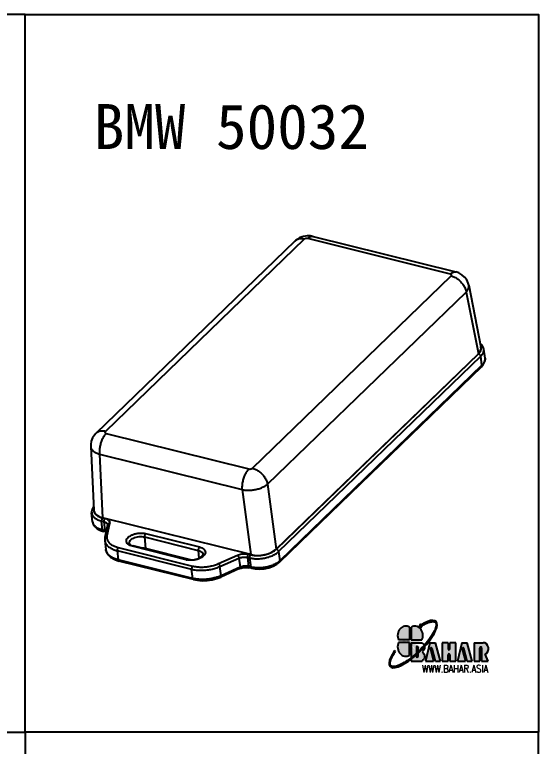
# Model space of a CAD drawing. Header units: millimetres. Extents: x 1786 to 6157, y -3574 to -1928.
# Drawn here: x 5559.5 to 5658.3, y -3419.8 to -3281.7 of the extents above; entities that cross this region are included whole.
import ezdxf
from ezdxf.enums import TextEntityAlignment as Align

# ---------------------------------------------------------------- set-up
doc = ezdxf.new("R2010")
doc.units = ezdxf.units.MM
doc.layers.add('from', color=7, linetype='Continuous')
doc.layers.add('text', color=212, linetype='Continuous', lineweight=20)
doc.styles.add('BAHAR', font='romand.shx', dxfattribs={"width": 1.2, "bigfont": 'whgdtxt.shx'})
doc.styles.add('样式 1', font='SimSun.ttf')

# ---------------------------------------------------------------- blocks, each defined once
blk = doc.blocks.new('*u1')
at = {"layer": 'from'}
h = blk.add_hatch(color=5, dxfattribs=at)
h.set_gradient(color1=(0, 0, 255), color2=(204, 204, 255), rotation=270, one_color=1, tint=0.8999999761581421, name='HEMISPHERICAL')
edge = h.paths.add_edge_path()
edge.add_arc((-3.947377463363409, 3.919836792902174), 0.2482878260857693, 53.71062034262376, 361.7776361213936)
edge.add_spline(control_points=[(-3.699209127140875, 3.927538836690587), (-3.568289864129383, 3.994982943512014), (-3.43942523693886, 4.058497598893837), (-2.808770249534973, 4.354591800153344), (-2.344710017619036, 4.524517639924284), (-1.665778817703995, 4.688172893845945), (-1.417475863663185, 4.717318612318536), (-1.06966832164062, 4.705341418591956), (-0.949120531106928, 4.680192812679252), (-0.7722546187064836, 4.606662436678675), (-0.7126525392845906, 4.561426736469571), (-0.6682407273738136, 4.505950230183203), (-0.6259252720474251, 4.453092363716564), (-0.5958130355629692, 4.388905594813536), (-0.5623097020320529, 4.218233218836303), (-0.5603672138786351, 4.111896891535253), (-0.5971270341456147, 3.860279329118271), (-0.6357234501315361, 3.715497047366625), (-0.8191903445904245, 3.227605217468295), (-1.033699599599458, 2.837087326072265), (-1.623459498900047, 1.990190723574528), (-1.998247951636586, 1.533422662574026), (-2.647985288181644, 0.8396193823750764), (-2.878301746048237, 0.6076265347516028), (-3.119917618223553, 0.3771721482428347)], knot_values=[5.294493147088495, 5.294493147088495, 5.294493147088495, 5.294493147088495, 5.376276978369132, 5.376276978369132, 5.702774586175809, 5.702774586175809, 5.939247505255878, 5.939247505255878, 6.116057705521639, 6.116057705521639, 6.283185307179586, 6.283185307179586, 6.283185307179586, 6.442424037998572, 6.442424037998572, 6.601662768817559, 6.601662768817559, 6.760901499636545, 6.760901499636545, 7.088368134454446, 7.088368134454446, 7.415834769272347, 7.415834769272347, 7.578603123831743, 7.578603123831743, 7.578603123831743, 7.578603123831743], degree=3, periodic=0)
edge.add_ellipse((-4.752229623251424, 0.01636535286183971), major_axis=(1.70059004294863, 0.07285025234541118), ratio=0.6717796848064918, start_angle=362.4924436250314, end_angle=374.723334373193, ccw=False)
edge.add_ellipse((-5.530106176819572, 0.6137755362278767), major_axis=(5.031514206618635, 4.027987296422438), ratio=0.3075491857781891, start_angle=-75.30393352368723, end_angle=56.66872087446004)
edge = h.paths.add_edge_path()
edge.add_ellipse((-5.530106176819572, 0.6137755362278767), major_axis=(5.031514206618635, 4.027987296422438), ratio=0.3075491857781891, start_angle=-233.4454895264174, end_angle=-108.8635032353124)
edge.add_line((-5.984598821918553, -2.152859511904467), (-5.984598821918553, -1.893939178722462))
edge.add_spline(control_points=[(-5.984598821919008, -1.893939178722576), (-6.497197189613871, -2.228276400391564), (-7.003997826834166, -2.522002745730219), (-8.099632014930648, -3.071084875271936), (-8.668203865680425, -3.288495386955105), (-9.40279789440774, -3.460828301431661), (-9.63700629161076, -3.488239680843662), (-9.980745376274626, -3.479403658211709), (-10.10495340411717, -3.454517101912074), (-10.27587780758176, -3.384671290129404), (-10.33229411662023, -3.344987353841361), (-10.41846125188431, -3.250612899562157), (-10.44969983205874, -3.194868179103196), (-10.49090458382079, -3.048516250226385), (-10.4996946020683, -2.957540124223328), (-10.48331417734471, -2.73936385875902), (-10.45808276834532, -2.612682734365308), (-10.32357575650076, -2.182794994038545), (-10.1533746691548, -1.83470210924213), (-9.752606791192193, -1.206561469423605), (-9.565264984808891, -0.9461818942992295), (-9.351747164248536, -0.677452519646863)], knot_values=[8.160227934090228, 8.160227934090228, 8.160227934090228, 8.160227934090228, 8.461180005563751, 8.461180005563751, 8.851591972219353, 8.851591972219353, 9.075191577310088, 9.075191577310088, 9.255280789852645, 9.255280789852645, 9.404794849155891, 9.404794849155891, 9.554308908459138, 9.554308908459138, 9.703822967762385, 9.703822967762385, 9.853337027065631, 9.853337027065631, 10.15998804390186, 10.15998804390186, 10.3575694640341, 10.3575694640341, 10.3575694640341, 10.3575694640341], degree=3, periodic=0)
edge.add_line((-9.351747164248536, -0.6774525196466357), (-9.521931888479685, -0.5422000659290234))
edge = h.paths.add_edge_path()
edge.add_spline(control_points=[(-4.722465923181062, -0.9960164663203841), (-4.987822901226082, -1.200666331124353), (-5.256990089561441, -1.397998739124205), (-5.679340352418876, -1.691583066994212), (-5.832225734669009, -1.794555337768998), (-5.984598821918553, -1.893939178722576)], knot_values=[7.9128983376437, 7.9128983376437, 7.9128983376437, 7.9128983376437, 8.070768038908149, 8.070768038908149, 8.160227934090228, 8.160227934090228, 8.160227934090228, 8.160227934090228], degree=3, periodic=0)
edge.add_line((-5.984598821918553, -1.89393917872269), (-5.984598821918553, -2.152859511904467))
edge.add_ellipse((-5.530106176819572, 0.6137755362278767), major_axis=(5.031514206618635, 4.027987296422438), ratio=0.3075491857781891, start_angle=-108.8635032353124, end_angle=-94.86485299394309)
edge.add_line((-4.722465923181062, -1.269684279870944), (-4.722465923181062, -0.9960164663202704))
edge = h.paths.add_edge_path()
edge.add_spline(control_points=[(-3.119917618223553, 0.3771721482428347), (-3.364398302064728, 0.143985290522437), (-3.620447940467329, -0.087626407083917), (-4.102600010766309, -0.501415918986936), (-4.326063274300395, -0.6851232535867666), (-4.55288522725823, -0.8638263253650393)], knot_values=[7.578603123831743, 7.578603123831743, 7.578603123831743, 7.578603123831743, 7.743301404090247, 7.743301404090247, 7.87915849656519, 7.87915849656519, 7.87915849656519, 7.87915849656519], degree=3, periodic=0)
edge.add_line((-4.55288522725823, -0.8638263253650393), (-4.55288522725823, -1.139682992755922))
edge.add_ellipse((-5.530106176819572, 0.6137755362278767), major_axis=(5.031514206618635, 4.027987296422438), ratio=0.3075491857781891, start_angle=-92.96123050999155, end_angle=-75.30393352368723)
edge.add_ellipse((-4.752229623251424, 0.01636535286183971), major_axis=(1.70059004294863, 0.07285025234541118), ratio=0.6717796848064918, start_angle=362.4924436250314, end_angle=374.723334373193)
edge = h.paths.add_edge_path()
edge.add_ellipse((-5.530106176819572, 0.6137755362278767), major_axis=(5.031514206618635, 4.027987296422438), ratio=0.3075491857781891, start_angle=-94.86485299394309, end_angle=-92.96123050999155)
edge.add_line((-4.55288522725823, -1.139682992755979), (-4.55288522725823, -0.8638263253650393))
edge.add_spline(control_points=[(-4.55288522725823, -0.8638263253650393), (-4.609216012103388, -0.9082068809342445), (-4.66575394997426, -0.9522787898699789), (-4.722465923181062, -0.9960164663203841)], knot_values=[7.87915849656519, 7.87915849656519, 7.87915849656519, 7.87915849656519, 7.9128983376437, 7.9128983376437, 7.9128983376437, 7.9128983376437], degree=3, periodic=0)
edge.add_line((-4.722465923181062, -0.9960164663203841), (-4.722465923181062, -1.269684279870944))
h = blk.add_hatch(color=22, dxfattribs=at)
h.set_gradient(color1=(204, 51, 0), color2=(255, 140, 102), one_color=1, tint=0.699999988079071, name='HEMISPHERICAL')
h.paths.add_polyline_path([(-8.669529483928727, 1.366095169759319), (-6.321065925836592, 1.366095169759774), (-6.321065925836592, 3.690659543198308, 0.742450914739381)])
h = blk.add_hatch(color=164, dxfattribs=at)
h.set_gradient(color1=(35, 39, 169), color2=(98, 103, 223), one_color=1, tint=0.6299999952316284, name='HEMISPHERICAL')
h.paths.add_polyline_path([(-5.984598821918667, 1.366095169758864), (-3.636135263825508, 1.366095169759319, 0.7424509147406284), (-5.984598821918553, 3.690659543199672)])
h = blk.add_hatch(color=116, dxfattribs=at)
h.set_gradient(color1=(0, 127, 63), color2=(15, 255, 135), one_color=1, tint=0.5299999713897705, name='INVCURVED')
h.paths.add_polyline_path([(-8.669529483928727, 0.9166655680805889, 0.7424509147399406), (-6.321065925836592, -1.407898805359764), (-6.321065925836592, 0.9166655680805889)])
h = blk.add_hatch(color=7, dxfattribs=at)
h.paths.add_polyline_path([(9.53479791241216, 0.8623310432418521), (7.59820917028037, 0.8623310432418521), (7.598209170279461, -2.467427300961731), (8.858739498224168, -2.467427300961731), (8.858739498224168, -0.1022484211075607, -1), (9.228320194146363, -0.1022484211075607), (9.228320194146818, -2.467427300961731), (10.62521689753112, -2.467427300961731), (9.980830900376077, -1.231682273085767, 0.888640598324019)])
h.paths.add_polyline_path([(6.153280571002597, -2.467427300961731), (7.208578673647025, -2.467427300961731), (6.142040893148533, 0.8631157036987815), (4.970790644065801, 0.8631157036987815), (4.036451433036746, -2.467427300961731), (5.73525256792891, -2.467427300961731), (5.049328323167629, -0.3346695186523903, -1), (5.42817061841879, -0.2128286244793571)])
h.paths.add_polyline_path([(3.655949941864947, 0.8631157036988952), (2.390724636068171, 0.8631157036988952), (2.390724636068171, -0.2366629261324533, -1), (2.021143940145066, -0.2366629261324533), (2.021143940145066, 0.8631157036988952), (0.7096679980072622, 0.8631157036988952), (0.7096679980072622, -2.467427300961731), (2.021143940145521, -2.467427300961731), (2.021143940145066, -1.358272510911888, -1), (2.390724636068171, -1.358272510911888), (2.390724636068171, -2.467427300961731), (3.655949941864947, -2.467427300961731)])
h.paths.add_polyline_path([(-0.7274443959345263, 0.8631157036988952), (-1.898694645019077, 0.8631157036987815), (-2.833033856045859, -2.467427300961731), (-1.134232721154603, -2.467427300961731), (-1.820156965915885, -0.3346695186523903, -1), (-1.441314670664724, -0.2128286244793571), (-0.7162047180818263, -2.467427300961731), (0.3390933845635118, -2.467427300961731)])
edge = h.paths.add_edge_path()
edge.add_ellipse((-4.752229623251424, 0.01636535286172602), major_axis=(1.700590042948574, 0.0728502523454092), ratio=0.6717796848064925, start_angle=310.6875853493812, end_angle=362.4924436249987)
edge.add_ellipse((-5.530106176819572, 0.613775536227763), major_axis=(5.031514206618616, 4.027987296422435), ratio=0.3075491857781892, start_angle=-91.83310403629338, end_angle=-75.30393352367503, ccw=False)
edge.add_line((-4.452885227257866, -1.061718889365579), (-4.452885227257866, -1.560745719257056))
edge.add_arc((-4.637675575219419, -1.560745719257056), 0.1847903479615525, -180, 0, ccw=False)
edge.add_line((-4.822465923180971, -1.560745719257056), (-4.822465923180971, -1.345057445187592))
edge.add_ellipse((-5.530106176819572, 0.613775536227763), major_axis=(5.031514206618616, 4.027987296422435), ratio=0.3075491857781892, start_angle=-108.86350323530002, end_angle=-95.98260157359857, ccw=False)
edge.add_line((-5.984598821919008, -2.152859511905604), (-5.984598821919008, -2.467427300961731))
edge.add_line((-5.984598821919008, -2.467427300961731), (-3.56628995074243, -2.467427300961731))
edge.add_ellipse((-4.752229623251424, -1.675009354556664), major_axis=(1.700590042948574, 0.0728502523454092), ratio=0.6717796848064918, start_angle=312.5448796111903, end_angle=406.0156262250296)
edge = h.paths.add_edge_path()
edge.add_arc((-4.637675575219419, -0.03080073831768004), 0.1847903479615525, 0, 180, ccw=False)
edge.add_line((-4.452885227257866, -0.03080073831768004), (-4.452885227258321, -0.7845426944084011))
edge.add_spline(control_points=[(-4.452885227258321, -0.7845426944089695), (-4.260355442647324, -0.6309345915075255), (-4.070499366304375, -0.4738667061516253), (-3.620447940467329, -0.087626407083917), (-3.364398302064274, 0.143985290522437), (-3.119917618223099, 0.3771721482429484)], knot_values=[7.578603123831685, 7.578603123831685, 7.578603123831685, 7.578603123831685, 7.694449888122688, 7.694449888122688, 7.859148168381251, 7.859148168381251, 7.859148168381251, 7.859148168381251], degree=3, periodic=0)
edge.add_ellipse((-4.752229623251424, 0.01636535286172602), major_axis=(1.700590042948574, 0.0728502523454092), ratio=0.6717796848064925, start_angle=374.7233343731916, end_angle=404.0560022707543)
edge.add_line((-3.564113265864307, 0.8631157036988952), (-5.984598821918553, 0.8631157036988952))
edge.add_line((-5.984598821918553, 0.8631157036988952), (-5.984598821918098, -1.893939178722462))
edge.add_spline(control_points=[(-5.984598821914915, -1.893939178720188), (-5.832225734666736, -1.794555337767406), (-5.679340352417967, -1.691583066993417), (-5.290795909184453, -1.421497857521786), (-5.055336361263926, -1.250000841543397), (-4.822465923182335, -1.072655103086845)], knot_values=[7.932695128270234, 7.932695128270234, 7.932695128270234, 7.932695128270234, 8.022155023451557, 8.022155023451557, 8.160227934089471, 8.160227934089471, 8.160227934089471, 8.160227934089471], degree=3, periodic=0)
edge.add_line((-4.822465923180971, -1.072655103085935), (-4.822465923180971, -0.03080073831779373))
for p, q in [((-6.321065925836592, 3.690659543198194), (-6.321065925836592, 1.366095169759433)), ((-5.984598821918553, 3.690659543198194), (-5.984598821918553, 1.366095169759433)), ((-6.321065925836592, 1.366095169759433), (-8.669529483928727, 1.366095169759433)), ((-5.984598821918553, 1.366095169759433), (-3.636135263825508, 1.366095169759433)), ((-6.321065925836592, 0.9166655680805889), (-8.669529483928727, 0.9166655680805889)), ((-6.321065925836592, -1.407898805358172), (-6.321065925836592, 0.9166655680805889)), ((-5.984598821918553, 0.8631157036988952), (-3.564113265866581, 0.8631157036988952)), ((-5.984598821918553, 0.8631157036988952), (-5.984598821918553, -2.467427300961731)), ((-1.898694645018622, 0.8631157036988952), (-2.833033856045859, -2.467427300961731)), ((-1.898694645018622, 0.8631157036988952), (-0.727444395934981, 0.8631157036988952)), ((0.3390933845635118, -2.467427300961731), (-0.727444395934981, 0.8631157036988952)), ((2.021143940145066, 0.8631157036988952), (0.7096679980072622, 0.8631157036988952)), ((0.7096679980072622, 0.8631157036988952), (0.7096679980072622, -2.467427300961731)), ((3.655949941864947, 0.8631157036988952), (2.390724636068171, 0.8631157036988952)), ((3.655949941864947, -2.467427300961731), (3.655949941864947, 0.8631157036988952)), ((4.970790644064891, 0.8631157036988952), (4.0364514330372, -2.467427300961731)), ((4.970790644064891, 0.8631157036988952), (6.142040893148987, 0.8631157036988952)), ((7.208578673647025, -2.467427300961731), (6.142040893148987, 0.8631157036988952)), ((7.598209170279915, 0.8623310432418521), (9.53479791241216, 0.8623310432418521)), ((7.598209170279915, 0.8623310432418521), (7.598209170279915, -2.467427300961731)), ((-9.351747164248081, -0.677452519646863), (-9.52193188847923, -0.5422000659290234)), ((10.62521689753112, -2.467427300961731), (9.980830900376077, -1.231682273085767)), ((-5.984598821918553, -2.467427300961731), (-3.566289950745613, -2.467427300961731)), ((-2.833033856045859, -2.467427300961731), (-1.134232721154603, -2.467427300961731)), ((-0.7162047180818263, -2.467427300961731), (0.3390933845635118, -2.467427300961731)), ((0.7096679980072622, -2.467427300961731), (2.021143940145066, -2.467427300961731)), ((2.390724636068171, -2.467427300961731), (3.655949941864947, -2.467427300961731)), ((4.0364514330372, -2.467427300961731), (5.73525256792891, -2.467427300961731)), ((6.153280571002142, -2.467427300961731), (7.208578673647025, -2.467427300961731)), ((7.598209170279915, -2.467427300961731), (8.858739498224168, -2.467427300961731)), ((9.228320194146818, -2.467427300961731), (10.62521689753112, -2.467427300961731))]:
    blk.add_line(p, q, dxfattribs=at)
blk.add_lwpolyline([(-4.452885227257866, -0.03080073831768004, 1), (-4.822465923180971, -0.03080073831768004), (-4.822465923180971, -1.560745719257056, 1), (-4.452885227257866, -1.560745719257056)], format="xyb", close=True, dxfattribs=at)
for points in [[(2.021143940145066, 0.8631157036988952), (2.021143940145066, -0.2366629261324533, 1), (2.390724636068171, -0.2366629261324533), (2.390724636068171, 0.8631157036988952)], [(8.858739498224168, -2.467427300961731), (8.858739498224168, -0.1022484211075607, -1), (9.228320194146363, -0.1022484211075607), (9.228320194146818, -2.467427300961731)], [(-0.7162047180813715, -2.467427300961731), (-1.441314670664724, -0.2128286244793571, 1), (-1.820156965915885, -0.3346695186523903), (-1.134232721154603, -2.467427300961731)], [(2.021143940145066, -2.467427300961731), (2.021143940145066, -1.358272510911888, -1), (2.390724636068171, -1.358272510911888), (2.390724636068171, -2.467427300961731)], [(6.153280571002142, -2.467427300961731), (5.42817061841879, -0.2128286244793571, 1), (5.049328323167629, -0.3346695186523903), (5.73525256792891, -2.467427300961731)]]:
    blk.add_lwpolyline(points, format="xyb", dxfattribs=at)
for centre, radius, start, end in [((-3.947377463363409, 3.919836792902061), 0.2482878260857812, 53.71062034257498, 1.777636121333872), ((-7.144033089012737, 2.173501337968787), 1.725990721691803, 61.52282887867653, 207.8911226336378), ((-5.161631658741044, 2.173501337968787), 1.725990721691803, 332.1088773663622, 118.4771711213235), ((-7.144033089012737, 0.1092593998712346), 1.725990721691803, 152.1088773663623, 298.4771711213235), ((9.633914919678318, -0.2110666879088967), 1.077964224996146, 288.773337194419, 95.27570286738245)]:
    blk.add_arc(centre, radius, start, end, dxfattribs=at)
at = {"layer": 'from', "extrusion": (0, 0, -0.9999999999999998)}
blk.add_ellipse((-5.530106176819572, 0.613775536227763), major_axis=(5.031514206618612, 4.027987296422431), ratio=0.3075491857781892, start_param=5.294129545026618, end_param=10.35757772334551, dxfattribs=at)
at = {"layer": 'from'}
for centre, ratio, start_param, end_param in [((-4.752229623251424, 0.01636535286172602), 0.6717796848064927, 5.422521309417598, 7.052107602070348), ((-4.752229623251424, -1.675009354556664), 0.671779684806492, 5.454937209464564, 7.086309492173401)]:
    blk.add_ellipse(centre, major_axis=(1.700590042948547, 0.07285025234540828), ratio=ratio, start_param=start_param, end_param=end_param, dxfattribs=at)
blk.add_open_spline([(-3.699209127140875, 3.927538836690474), (-3.568289864129383, 3.994982943512014), (-3.43942523693886, 4.058497598893723), (-2.808770249534973, 4.35459180015323), (-2.344710017619036, 4.524517639924284), (-1.665778817703995, 4.688172893845831), (-1.417475863663185, 4.717318612318309), (-1.06966832164062, 4.705341418591843), (-0.949120531106928, 4.680192812679138), (-0.7722546187064836, 4.606662436678562), (-0.7126525392845906, 4.561426736469343), (-0.6682407273738136, 4.505950230182975), (-0.6259252720474251, 4.453092363716451), (-0.5958130355629692, 4.388905594813536), (-0.5623097020320529, 4.21823321883619), (-0.5603672138786351, 4.111896891535139), (-0.5971270341456147, 3.860279329118157), (-0.6357234501315361, 3.715497047366512), (-0.8191903445904245, 3.227605217468181), (-1.033699599599458, 2.837087326072265), (-1.623459498900047, 1.990190723574528), (-1.998247951636586, 1.533422662574026), (-2.866269629909766, 0.6065307421055195), (-3.359334327970373, 0.1364648722494621), (-4.409980766230547, -0.765214294244629), (-4.967379341413107, -1.196684369710169), (-6.193258574583069, -2.048818160950191), (-6.862226901215308, -2.45095359210643), (-8.099632014930648, -3.071084875272049), (-8.668203865680425, -3.288495386955219), (-9.40279789440774, -3.460828301431661), (-9.63700629161076, -3.488239680843662), (-9.980745376274626, -3.479403658211709), (-10.10495340411717, -3.454517101912188), (-10.27587780758176, -3.384671290129518), (-10.33229411662023, -3.344987353841475), (-10.41846125188431, -3.25061289956227), (-10.44969983205874, -3.19486817910331), (-10.49090458382079, -3.048516250226498), (-10.4996946020683, -2.957540124223442), (-10.48331417734471, -2.73936385875902), (-10.45808276834532, -2.612682734365421), (-10.32357575650076, -2.182794994038659), (-10.1533746691548, -1.834702109242244), (-9.752606791192193, -1.206561469423718), (-9.565264984808891, -0.9461818942993432), (-9.351747164248536, -0.677452519646863)], degree=3, knots=[5.294493147088495, 5.294493147088495, 5.294493147088495, 5.294493147088495, 5.376276978369132, 5.376276978369132, 5.702774586175809, 5.702774586175809, 5.939247505255878, 5.939247505255878, 6.116057705521639, 6.116057705521639, 6.283185307179586, 6.283185307179586, 6.283185307179586, 6.442424037998572, 6.442424037998572, 6.601662768817559, 6.601662768817559, 6.760901499636545, 6.760901499636545, 7.088368134454446, 7.088368134454446, 7.415834769272347, 7.415834769272347, 7.743301404090247, 7.743301404090247, 8.070768038908149, 8.070768038908149, 8.461180005563751, 8.461180005563751, 8.851591972219353, 8.851591972219353, 9.075191577310088, 9.075191577310088, 9.255280789852645, 9.255280789852645, 9.404794849155891, 9.404794849155891, 9.554308908459138, 9.554308908459138, 9.703822967762385, 9.703822967762385, 9.853337027065631, 9.853337027065631, 10.15998804390186, 10.15998804390186, 10.3575694640341, 10.3575694640341, 10.3575694640341, 10.3575694640341], dxfattribs=at)
at = {"layer": 'from', "color": 7, "style": 'BAHAR'}
blk.add_text('WWW.BAHAR.ASIA', height=1.296677063600141, dxfattribs=at).set_placement((10.62521689753112, -4.928778017335389), align=Align.BOTTOM_RIGHT)
blk = doc.blocks.new('*u58')
at = {"color": 7, "linetype": 'Continuous'}
for p, q in [((3.066579850299604, 31.89373272339981, -3e-09), (-34.43435026530005, -4.382123108600354, -3e-09)), ((30.64621190189973, 25.33539746589986, -3e-09), (3.750428762799856, 32.0407848822997, -3e-09)), ((4.782486250599504, 32.44169539039967, -3e-09), (31.67940654879931, 25.73602348129998, -3e-09)), ((1.288123578399791, 31.54096789089999, -3e-09), (-36.21526520770021, -4.737267320800129, -3e-09)), ((-6.692867529900468, -11.29835188269999, -3e-09), (30.8080625857001, 24.97750394939976, -3e-09)), ((34.12950938159975, 23.22239018799974, -3e-09), (36.42554928790014, 11.53821620659983, -3e-09)), ((-3.862616490900109, -14.33121323600017, -3e-09), (33.63814038469991, 21.94447501529976, -3e-09)), ((33.63814038469991, 21.94447501529976, -3e-09), (35.92572394130002, 10.3033340234997, -3e-09)), ((36.95056370889961, 11.16437532009968, -3e-09), (36.95023682759984, 11.16674733969967, -3e-09)), ((37.18431906459955, 9.454990871299742, -3e-09), (36.95054439179967, 11.16451658049982, -3e-09)), ((-2.219930745000056, -26.59618462190019, -3e-09), (35.92572394130002, 10.3033340234997, -3e-09)), ((-2.181726207400061, -26.59231674790044, -3e-09), (35.94191272539956, 10.28590535099966, -3e-09)), ((-1.755028454800595, -27.06026796860033, -3e-09), (36.36814114489971, 9.817500129299788, -3e-09)), ((36.60191696499987, 8.107972164300008, -3e-09), (36.36814114489971, 9.817500129299788, -3e-09)), ((36.52699458400002, 7.850690309199763, -3e-09), (-1.615335349500128, -29.04561219590005, -3e-09)), ((36.60191696499987, 8.107972164300008, -3e-09), (-1.539945083600287, -28.78787774060038, -3e-09)), ((-34.2724995815006, -4.740016625200042, -3e-09), (-7.376716442400721, -11.44540404160034, -3e-09)), ((-37.19823885460028, -7.197109192500193, -3e-09), (-36.59784125399983, -19.24302327600026, -3e-09)), ((-35.54523458750009, -8.655428486300025, -3e-09), (-8.649732118100474, -15.36074592900013, -3e-09)), ((-35.54523458750009, -8.655428486300025, -3e-09), (-34.94718722790003, -20.65975031569997, -3e-09)), ((-3.862616490900109, -14.33121323600017, -3e-09), (-2.219930745000056, -26.59618462190019, -3e-09)), ((-8.649732118100474, -15.36074592900013, -3e-09), (-7.006873132099827, -27.62554973420038, -3e-09)), ((-36.83322827910069, -21.44825862320022, -3e-09), (-37.0182709835999, -19.72598221299995, -3e-09)), ((-7.006873132099827, -27.62554973420038, -3e-09), (-34.94718722790003, -20.65975031569997, -3e-09)), ((-34.94613997240049, -20.68043496250039, -3e-09), (-34.53913149209984, -20.7819062425001, -3e-09)), ((-35.13570378710028, -21.28108116110025, -3e-09), (-34.72882837070028, -21.38251926690009, -3e-09)), ((-34.95090134739985, -23.00114072490032, -3e-09), (-35.13570378710028, -21.28108116110025, -3e-09)), ((-34.72882837070028, -21.38251926690009, -3e-09), (-34.53853154290027, -23.10394863660031, -3e-09)), ((-34.0257137972003, -22.00724933580022, -3e-09), (-34.52372653860039, -24.3609622953004, -3e-09)), ((-33.63141189999988, -21.72390245180031, -3e-09), (-34.12932509849998, -24.0771431311, -3e-09)), ((-34.02297902040027, -21.9635268353004, -3e-09), (-34.02293619670036, -21.96391587390008, -3e-09)), ((-35.37072992990034, -23.05754174410004, -3e-09), (-34.80996672280071, -23.23726201919999, -3e-09)), ((-34.53853154290027, -23.10394863660031, -3e-09), (-34.95090134739985, -23.00114072490032, -3e-09)), ((-34.39746646280037, -23.3401285867003, -3e-09), (-34.81017070850066, -23.23723747990016, -3e-09)), ((-34.39747042179988, -23.34014432950016, -3e-09), (-34.31305011370023, -23.3652601511003, -3e-09)), ((-27.06186883379996, -24.29258800730031, -3e-09), (-16.90380545290009, -26.82509468380022, -3e-09)), ((-27.06186883379996, -24.29258800730031, -3e-09), (-26.87308582110018, -26.47305320110036, -3e-09)), ((-26.84936389450013, -23.64378324920017, -3e-09), (-16.69130051350021, -26.17628992580012, -3e-09)), ((-34.55341379709989, -24.93784549110023, -3e-09), (-34.36312525940048, -26.65919400229996, -3e-09)), ((-19.1801615885006, -28.58384529210025, -3e-09), (-29.33822496940047, -26.0513386155003, -3e-09)), ((-19.00815196240001, -28.51702688520027, -3e-09), (-29.16621534329988, -25.98452020870036, -3e-09)), ((-34.36312029930014, -26.65923887140025, -3e-09), (-34.36386906650023, -26.65231298620029, -3e-09)), ((-32.20058604509995, -26.87585290610014, -3e-09), (-32.01028925799983, -28.59728226560037, -3e-09)), ((-32.20058604509995, -26.87585290610014, -3e-09), (-18.16033827450065, -30.37622693270032, -3e-09)), ((-32.01131271700069, -26.27513428620023, -3e-09), (-17.97048384640038, -29.7756531869004, -3e-09)), ((-18.36949685830041, -28.59308287760041, -3e-09), (-26.87308582110018, -26.47305320110036, -3e-09)), ((-16.90380545290009, -26.82509468380022, -3e-09), (-16.77650760560027, -28.29539924800019, -3e-09)), ((-7.448502512300365, -27.53587067350009, -3e-09), (-7.041494032000628, -27.63734195350025, -3e-09)), ((-1.755028454800595, -27.06026796860033, -3e-09), (-1.539945083600287, -28.78787774060038, -3e-09)), ((-32.66626897990045, -28.56926039930022, -3e-09), (-31.86966735080023, -28.83334131820038, -3e-09)), ((-17.95074835630021, -32.1024662625, -3e-09), (-32.01028925799983, -28.59728226560037, -3e-09)), ((-17.80972798360017, -32.33863525100014, -3e-09), (-31.86984839449997, -28.83330677670028, -3e-09)), ((-13.1072936704004, -29.31814556920017, -3e-09), (-9.532726873499996, -27.73194536680012, -3e-09)), ((-12.81588263250069, -29.8735437616001, -3e-09), (-9.241455976100042, -28.28740574610038, -3e-09)), ((-9.241455976100042, -28.28740574610038, -3e-09), (-9.031867619200057, -30.0136451538001, -3e-09)), ((-7.638105563200043, -28.13650709010017, -3e-09), (-7.428516668900556, -29.86274616470018, -3e-09)), ((-7.638105563200043, -28.13650709010017, -3e-09), (-7.231057846600379, -28.23798815210012, -3e-09)), ((-7.231057846600379, -28.23798815210012, -3e-09), (-7.01597376080008, -29.96559723280006, -3e-09)), ((-17.95074835630021, -32.1024662625, -3e-09), (-18.16033827450065, -30.37622693270032, -3e-09)), ((-12.60629360160056, -31.59978287030026, -3e-09), (-12.81588263250069, -29.8735437616001, -3e-09)), ((-9.101473366500613, -30.27174736320012, -3e-09), (-12.67622404319991, -31.85802941780003, -3e-09)), ((-9.031867619200057, -30.0136451538001, -3e-09), (-12.60629360160056, -31.59978287030026, -3e-09)), ((-9.101467508599853, -30.27176046740033, -3e-09), (-8.84617319930021, -30.17501749749999, -3e-09)), ((-7.01597376080008, -29.96559723280006, -3e-09), (-7.428516668900556, -29.86274616470018, -3e-09)), ((-6.875243114300247, -30.20169398980033, -3e-09), (-7.287746651500129, -30.0988527372001, -3e-09))]:
    blk.add_line(p, q, dxfattribs=at)
at = {"color": 7, "linetype": 'Continuous', "elevation": -3e-09}
for points in [[(4.78231242019956, 32.44172559389972), (4.283727484799783, 32.53003068139969), (3.607994480699745, 32.54287045959973), (2.930235282899957, 32.43649346589973), (2.276427085799696, 32.20945375859992), (1.674618056099462, 31.8626934337999), (1.288130671199724, 31.54096055419996)], [(34.12971532770007, 23.22133955539994), (34.0207261147998, 23.62951675389968), (33.7418720083997, 24.23218401899976), (33.34154551079973, 24.76606325829971), (32.83084513589984, 25.21248928219984), (32.22389117459988, 25.55225300829989), (31.67940472259943, 25.73601618959992)], [(36.95017589759937, 11.16704519189989), (36.85040533679967, 11.53405190209969), (36.56330426549994, 11.99634428009995), (36.28792837459969, 12.23854667149999)], [(36.52694476140005, 7.850669672999629), (36.85505393789936, 8.232427048299996), (37.11130723479982, 8.732086033899577), (37.19823885459937, 9.243807795299745), (37.18356485049935, 9.460282732399719)], [(-36.21525306030071, -4.737279851800395), (-36.51426243210062, -5.068505095000091), (-36.85881378340036, -5.608129038100287), (-37.08739063220037, -6.197705456900167), (-37.19405412910055, -6.815574357900005), (-37.19814274950022, -7.19840358600004)], [(-36.63466806819997, -18.50415849880028), (-36.68101331980051, -18.55777315850037), (-36.93712075370058, -19.04852577350039), (-37.02659120990029, -19.55116755190011), (-37.01767742290031, -19.7311537157002)], [(-36.83316880940038, -21.4485437174003), (-36.72163256129988, -21.87752362910032), (-36.42938539920033, -22.34331879700039), (-35.97272479510048, -22.74303859550037), (-35.37072992990034, -23.05754174410004)], [(-34.02292791570017, -21.96394419710032), (-34.02301459269984, -21.99001387930002), (-34.02583191519989, -22.00756450230028)], [(-34.52370183660059, -24.36096755870039), (-34.56405516520044, -24.72828916590015), (-34.55334232899986, -24.93852932480013)], [(-34.36386742200011, -26.65236434350027), (-34.29945430269981, -26.97463535010002), (-33.98608975910065, -27.59438571310011), (-33.43734601259985, -28.13451765410036), (-32.66626897990045, -28.56926039930022)], [(-8.84617319930021, -30.17501749749999), (-8.411098604799918, -30.0710673657004), (-7.957827596700554, -30.0296769669003), (-7.526257814600285, -30.05356703990037), (-7.28805313400062, -30.09879390540027)], [(-6.875328685000568, -30.2016464405001), (-6.197737311999845, -30.32344847950026), (-5.33408280490039, -30.3631534893002), (-4.452288296400184, -30.28837904570037), (-3.591253529300047, -30.10285969240022), (-2.789553249600431, -29.81226837720033), (-2.086896175500442, -29.42482489640042), (-1.615104596899982, -29.04536105380021)], [(-17.80978912960018, -32.33860952850046), (-17.08101803520003, -32.47638189790041), (-16.1638893752006, -32.54287045960018), (-15.21944475730015, -32.50463617110017), (-14.27935432000049, -32.36403560090002), (-13.37531821780067, -32.12541433470005), (-12.67619603280036, -31.85800045890028)]]:
    blk.add_lwpolyline(points, dxfattribs=at)
at = {"color": 7, "linetype": 'Continuous'}
for centre, radius, start, end in [((35.44348770780016, 11.34233730869983, -3e-09), 1.0244633757, 12.72771440869931, 18.2409908891063), ((35.47013995299949, 11.34895749769976, -3e-09), 0.9970076520000001, 11.01586788759084, 12.69406431360738), ((35.94738024900016, 9.298759475399947, -3e-09), 1.2472145159, 348.394770592603, 350.9583067693939), ((-35.55007296340045, -19.19107230540021, -3e-09), 1.0721361399, 179.9100976698888, 182.9019630628972), ((-35.59333546390008, -19.19418307240039, -3e-09), 1.0287720371, 182.8509189484993, 192.6344724724947), ((-34.45013735839984, -22.0095184234001, -3e-09), 0.4295407666, 6.145285028609619, 11.62600218950978), ((-33.72261292300027, -22.07060148970004, -3e-09), 0.3095415427, 160.3451311255073, 168.1943796815052), ((-28.61566538770057, -23.76668570670017, -3e-09), 2.2851466325, 252.5049452257035, 256.0588330524007), ((-32.75175398480042, -26.43934457130035, -3e-09), 1.6308328454, 205.5027949564091, 208.9149303054111), ((-3.995920693600056, -24.71590235220037, -3e-09), 2.6100254056, 313.3237248036987, 314.0341429726129), ((-18.43173910420046, -25.5778356202004, -3e-09), 3.0977782945, 256.0190214163992, 258.9669523273915), ((-5.959885158400539, -23.2958860220001, -3e-09), 4.474161079, 256.0104084154886, 256.4211306003003), ((-3.675062642800185, -26.57294426140015, -3e-09), 3.0764689101, 309.8984922488784, 313.9488306510934), ((-5.778485827499935, -24.97611122620037, -3e-09), 5.1406562807, 256.0706259931807, 258.0551781054787), ((-15.50850681470001, -25.04903245040032, -3e-09), 7.1648567743, 292.6492581821725, 293.8950299157838), ((-16.41173481690021, -25.91272825090027, -3e-09), 6.3781991052, 256.0371452935009, 257.661260626072)]:
    blk.add_arc(centre, radius, start, end, dxfattribs=at)
for centre, major_axis, ratio, start_param, end_param in [((32.95665011169967, 11.03931651909988, -3e-09), (3.480454095099999, 0.4264473825), 0.5371483049, -0.6181932132, 0.0388901728), ((-33.11106818510052, -18.89047819580037, -3e-09), (3.480454095099999, 0.4264473825), 0.5371483049, 3.1028896448, 4.092293115099999), ((-5.182039058699957, -25.85346415870026, -3e-09), (3.4746030341, 0.4224019066999999), 0.5390830832, -2.1878585232, -0.6189648485)]:
    blk.add_ellipse(centre, major_axis=major_axis, ratio=ratio, start_param=start_param, end_param=end_param, dxfattribs=at)
for points, start_tangent, end_tangent in [([(3.066579850299604, 31.89373272339981, -3e-09), (2.437030178999521, 31.97228063909961, -3e-09), (1.867784738099544, 31.88403593509975, -3e-09), (1.395522910499494, 31.63468466719996, -3e-09), (1.288248179299444, 31.54083919539971, -3e-09)], (-0.9702998288957195, 0.2419054402962806), (-0.718443564509712, -0.6955852533044238)), ([(3.750428762799856, 32.0407848822997, -3e-09), (3.650110554999628, 32.05789252469958, -3e-09), (3.541335666499435, 32.06155700759973, -3e-09), (3.429956874299933, 32.05149152989998, -3e-09), (3.321554590299456, 32.02819003479999, -3e-09), (3.221583677799572, 31.99282062139991, -3e-09), (3.135077990399623, 31.94716910519992, -3e-09), (3.066579850299604, 31.89373272339981, -3e-09)], (-0.9703375363067259, 0.2417541429514569), (-0.7189152316602296, -0.6950977554897717)), ([(3.750428762799856, 32.0407848822997, -3e-09), (4.154970509100167, 32.34169924709977, -3e-09), (4.553185460099485, 32.46149437469967, -3e-09), (4.782079371299915, 32.4407732448999, -3e-09)], (0.7187491082051247, 0.6952695300776082), (0.9713250954307282, -0.2377552501764936)), ([(30.64621190189973, 25.33539746589986, -3e-09), (31.05075555240001, 25.63631270959968, -3e-09), (31.44897153409966, 25.75610707429996, -3e-09), (31.6780334678997, 25.73534394049966, -3e-09)], (0.7187493084828416, 0.6952693230363592), (0.9712699765282227, -0.237980319973871)), ([(30.8080625857001, 24.97750394939976, -3e-09), (30.85545009099951, 25.03614670919978, -3e-09), (30.87945878499977, 25.09736967499975, -3e-09), (30.87863202449989, 25.1578644338997, -3e-09), (30.85299216719977, 25.21459837099974, -3e-09), (30.80382125069991, 25.2647158970999, -3e-09), (30.73360411119938, 25.30569420579968, -3e-09), (30.64621190189973, 25.33539746589986, -3e-09)], (0.7185931158563442, 0.695430754168861), (-0.9702597173027779, 0.2420662739406988)), ([(30.8080625857001, 24.97750394939976, -3e-09), (31.45734870769957, 24.73722611489984, -3e-09), (32.08453832780015, 24.35069969529968, -3e-09), (32.64921848949962, 23.84282969109972, -3e-09), (33.11500360609989, 23.24634013419973, -3e-09), (33.45188007239994, 22.59966565909963, -3e-09), (33.63814038169949, 21.94447501239983, -3e-09)], (0.9702998772755049, -0.2419052462414573), (0.1622344685075607, -0.9867522370018067)), ([(33.63814038469991, 21.94447501529976, -3e-09), (33.96654464399944, 22.37765111249973, -3e-09), (34.13105407969942, 22.82057938709977, -3e-09), (34.12969253029951, 23.2212876034996, -3e-09)], (0.6937046543589271, 0.7202595730157022), (-0.1902337136422957, 0.9817388319679837)), ([(35.94191272539956, 10.28590535099966, -3e-09), (36.27868771049998, 10.70288558169977, -3e-09), (36.44898581879988, 11.13796664359961, -3e-09), (36.44877704289956, 11.53946656389962, -3e-09)], (0.7185857389751936, 0.6954383766671746), (-0.1911128845109307, 0.9815680645650161)), ([(36.36814122150008, 9.817499418299576, -3e-09), (36.74845867219938, 10.28940924839981, -3e-09), (36.93970424079998, 10.77954876690001, -3e-09), (36.9503236544997, 11.16434321479983, -3e-09)], (0.71807120854962, 0.69596963974881), (-0.1325613398900271, 0.991174803536975)), ([(35.94191272539956, 10.28590535099966, -3e-09), (36.09037489220009, 10.22141048519961, -3e-09)], (0.9702998437516597, -0.2419053807080467), (0.848084051131503, -0.5298617199009363)), ([(36.09037489220009, 10.22141048519961, -3e-09), (36.22340474819975, 10.10993522449962, -3e-09), (36.3209695304995, 9.968263129299885, -3e-09), (36.36837581479995, 9.817727133099652, -3e-09)], (0.8480840511597555, -0.5298617198557163), (0.1294914147418863, -0.9915805431270549)), ([(37.16909782519997, 9.047860665699773, -3e-09), (36.98222380269999, 8.579952208799568, -3e-09), (36.6019170462996, 8.10797141969988, -3e-09)], (-0.2010998735716539, -0.9795707431571572), (-0.7180005282444851, -0.6960425572051184)), ([(37.18407918089997, 9.45495878849988, -3e-09), (37.17909718190003, 9.102755787099795, -3e-09)], (0.1325626896413133, -0.9911746230180942), (-0.1571327390508485, -0.9875774918042524)), ([(36.52695773679989, 7.850728021699979, -3e-09), (36.59067558039987, 7.954758395099816, -3e-09), (36.60215089729991, 8.108198454599915, -3e-09)], (0.7152641327040289, 0.6988542197534143), (-0.1294914672624039, 0.9915805362683506)), ([(-34.43435026530005, -4.382123108600354, -3e-09), (-35.06389741780004, -4.303575263700168, -3e-09), (-35.6331418733007, -4.391818860200146, -3e-09), (-36.10540416359981, -4.641168799800198, -3e-09), (-36.21369077269992, -4.735994349800421, -3e-09)], (-0.9702998772681367, 0.2419052462710118), (-0.7177577469866409, -0.6962929100893253)), ([(-34.2724995815006, -4.740016625200042, -3e-09), (-34.65730409309981, -5.20266324630029, -3e-09), (-34.99757455140025, -5.797230566700364, -3e-09), (-35.27138559779996, -6.485407586000292, -3e-09), (-35.46109419200002, -7.2228515539, -3e-09), (-35.55447644320066, -7.962045199800286, -3e-09), (-35.54551525720035, -8.655358512600287, -3e-09)], (-0.7187493084944934, -0.6952693230243139), (0.09195571867350509, -0.9957630972290745)), ([(-34.43435026530005, -4.382123108600354, -3e-09), (-34.48173777060038, -4.440765868400376, -3e-09), (-34.50574646460063, -4.501988834200347, -3e-09), (-34.50491970409985, -4.562483593200341, -3e-09), (-34.47927984680064, -4.619217530300375, -3e-09), (-34.43010893029987, -4.669335056400087, -3e-09), (-34.35989179080025, -4.710313365100319, -3e-09), (-34.2724995815006, -4.740016625200042, -3e-09)], (-0.7185931158563442, -0.695430754168861), (0.9702597173027779, -0.2420662739406988)), ([(-37.19770350540057, -7.198157519600045, -3e-09), (-37.17457258640025, -7.36825604320029, -3e-09), (-36.99522561990034, -7.764839408000171, -3e-09), (-36.65123526570005, -8.12302023050006, -3e-09), (-36.15980550260065, -8.424898427400421, -3e-09), (-35.54523404560041, -8.655439190400102, -3e-09)], (0.04939233100419339, -0.9987794539526593), (0.9613796180694042, -0.2752257799711479)), ([(-7.376716442400721, -11.44540404160034, -3e-09), (-7.761519219200636, -11.9080483959001, -3e-09), (-8.10178900560004, -12.50261353970018, -3e-09), (-8.37560035360002, -13.19078946310037, -3e-09), (-8.56530983130051, -13.9282339467004, -3e-09), (-8.658692978900035, -14.66742965190042, -3e-09), (-8.649732122999922, -15.36074592780005, -3e-09)], (-0.7187491082237865, -0.6952695300583162), (0.09195545274634874, -0.9957631217866095)), ([(-7.376716442400721, -11.44540404160034, -3e-09), (-7.276398234500448, -11.46251168400022, -3e-09), (-7.167623346100299, -11.46617616690037, -3e-09), (-7.056244553899887, -11.45611068920016, -3e-09), (-6.94784226990032, -11.43280919410017, -3e-09), (-6.847871357400436, -11.3974397807001, -3e-09), (-6.761365670000487, -11.3517882645001, -3e-09), (-6.692867529900468, -11.29835188269999, -3e-09)], (0.9703375363067259, -0.2417541429514569), (0.7189152316602296, 0.6950977554897717)), ([(-6.692867529900468, -11.29835188269999, -3e-09), (-6.043578719700236, -11.53863117570017, -3e-09), (-5.416387755400137, -11.92515942750015, -3e-09), (-4.851707745100612, -12.43303065430018, -3e-09), (-4.385923897700195, -13.02952012640026, -3e-09), (-4.049049038700105, -13.67619298919999, -3e-09), (-3.862789731000703, -14.3313808167004, -3e-09)], (0.970299828894422, -0.2419054403014853), (0.1622346608677206, -0.9867522053753597)), ([(-8.649732118100474, -15.36074592900013, -3e-09), (-7.947959255000569, -15.45839084080035, -3e-09), (-7.189252223600306, -15.46818472440009, -3e-09), (-6.411560408000696, -15.38965150150034, -3e-09), (-5.653786558400498, -15.22670406850011, -3e-09), (-4.953832827900442, -14.98749135320031, -3e-09), (-4.34670983019987, -14.68399532910007, -3e-09), (-3.862615038300646, -14.3312241773001, -3e-09)], (0.9782353621144863, -0.2074983766412168), (0.7441214348917982, 0.668044377369177)), ([(-37.01741003610005, -19.73082736740025, -3e-09), (-36.99619011580035, -19.8586537340002, -3e-09), (-36.79101399960018, -20.31234979589999, -3e-09), (-36.39793310359983, -20.71353890520004, -3e-09), (-35.83682686859993, -21.04190174390033, -3e-09), (-35.13570378710028, -21.28108116110025, -3e-09)], (0.1081082513725659, -0.9941391280827679), (0.9700646586842477, -0.2428467787964549)), ([(-36.59719613359994, -19.41920676090012, -3e-09), (-36.41476484160012, -19.82235029510002, -3e-09), (-36.06524840630027, -20.17848416690003, -3e-09), (-35.56646264170013, -20.46958008690035, -3e-09), (-34.94613997240049, -20.68043496250039, -3e-09)], (0.2197773501085045, -0.9755500583667062), (0.9702614118349526, -0.2420594817478643)), ([(-34.94613997240049, -20.68043496250039, -3e-09), (-35.03218395349995, -20.79536034720013, -3e-09)], (-0.7187493087517988, -0.6952693227583189), (-0.491475873243255, -0.8708911906890435)), ([(-34.95090134739985, -23.00114072490032, -3e-09), (-35.65203192310037, -22.76188913560009, -3e-09), (-36.21314361860004, -22.43347603080019, -3e-09), (-36.60622745670025, -22.03226102510007, -3e-09), (-36.81140363670056, -21.57856482390025, -3e-09), (-36.8328941403006, -21.44822301810018, -3e-09)], (-0.9700406503852895, 0.2429426611365004), (-0.1059579266018743, 0.9943706139011913)), ([(-35.03218395349995, -20.79536034720013, -3e-09), (-35.09835268369989, -20.94967222920013, -3e-09), (-35.13468276930053, -21.1201350102001, -3e-09), (-35.13570378710028, -21.28108116110025, -3e-09)], (-0.4914758734381664, -0.8708911905790478), (0.1152151057048979, -0.9933405656759464)), ([(-34.53913149209984, -20.7819062425001, -3e-09), (-34.62518105250001, -20.89684148880042, -3e-09), (-34.69134876380031, -21.05115793780033, -3e-09), (-34.72767538800053, -21.22161594900035, -3e-09), (-34.72869531530068, -21.38255243890035, -3e-09)], (-0.718749328445855, -0.6952693023991728), (0.1152151349980576, -0.9933405622783053)), ([(-34.72882837030011, -21.38251931400009, -3e-09), (-34.46337023500018, -21.4727269570003, -3e-09), (-34.25148416220054, -21.59744680540007, -3e-09), (-34.10442633150069, -21.75002523960029, -3e-09), (-34.0294090954003, -21.92295631360003, -3e-09)], (0.9706566894093718, -0.2404695226111587), (0.201903448328637, -0.9794054306327923)), ([(-34.53913149209984, -20.7819062425001, -3e-09), (-34.19577858190041, -20.89890014970024, -3e-09), (-33.91902629129982, -21.06175978240026, -3e-09), (-33.72715021630029, -21.2609273525004, -3e-09), (-33.62979020059993, -21.48596997770028, -3e-09), (-33.63141189999988, -21.72390245180031, -3e-09)], (0.9702553811449356, -0.2420836536391835), (-0.2070982864758363, -0.9783201417423503)), ([(-33.63141189999988, -21.72390245180031, -3e-09), (-33.7971986477005, -21.7560738842003, -3e-09), (-33.93110283260012, -21.84009253680006, -3e-09), (-34.0129617568, -21.96330725380039, -3e-09), (-34.01411926860055, -21.96648608670012, -3e-09)], (-0.9997446190594734, -0.02259859866514995), (-0.3368744489131519, -0.9415495768516177)), ([(-34.80996008330021, -23.23629809520025, -3e-09), (-34.83880361590036, -23.22607455360003, -3e-09), (-34.91199744900041, -23.14375114860013, -3e-09), (-34.95090133939993, -23.0011407269003, -3e-09)], (-0.9758333173349433, 0.2185162162840098), (-0.1152150531141947, 0.9933405717758103)), ([(-34.27644185310055, -23.19260592650016, -3e-09), (-34.53853154030003, -23.10394870390019, -3e-09)], (-0.9131417443290809, 0.4076421896266914), (-0.9706972718265422, 0.2403056521776141)), ([(-34.39745675440008, -23.33913911740001, -3e-09), (-34.42630397340054, -23.32891369650042, -3e-09), (-34.49949558360004, -23.24658904900025, -3e-09), (-34.53839781199986, -23.10398197710037, -3e-09)], (-0.9758322453847543, 0.2185210032636421), (-0.1152151057128759, 0.9933405656750212)), ([(-34.12932509849998, -24.0771431311, -3e-09), (-34.29510790360018, -24.10931303600046, -3e-09), (-34.42901262180021, -24.19332994220031, -3e-09), (-34.5108739381003, -24.3165451982004, -3e-09), (-34.52351998809991, -24.36051228590031, -3e-09)], (-0.9997446188091181, -0.02259860974067026), (-0.205047825339444, -0.9787519549526147)), ([(-34.12932509849998, -24.0771431311, -3e-09), (-34.14836660450055, -24.54236399070032, -3e-09), (-34.00655152640047, -24.98865150750044, -3e-09), (-33.70853111619999, -25.39894598340015, -3e-09), (-33.26492862230043, -25.75841157530022, -3e-09), (-32.69186236460064, -26.05408322380026, -3e-09), (-32.01131271700069, -26.27513428620023, -3e-09)], (-0.2067685154553487, -0.9783898921270555), (0.9702757658948511, -0.2420019382508335)), ([(-30.0618878394007, -25.73499223180033, -3e-09), (-30.17778916460065, -25.64037934650014, -3e-09), (-30.39862782379987, -25.34494581400031, -3e-09), (-30.46208346500043, -25.01522620340029, -3e-09), (-30.36358334500073, -24.67413696920039, -3e-09), (-30.10988370090035, -24.34488457819998, -3e-09), (-29.71833407509985, -24.05000396210016, -3e-09), (-29.2157527222007, -23.80967412950031, -3e-09), (-28.63627998330048, -23.64025729760033, -3e-09), (-28.02030383710007, -23.55346985950018, -3e-09), (-27.40824568350035, -23.55512054100018, -3e-09), (-26.84936389450013, -23.64378324920017, -3e-09)], (-0.8092234043387283, 0.5875010483994383), (0.9702998288893212, -0.2419054403219452)), ([(-29.90835308520036, -25.50548813750038, -3e-09), (-29.90344374010056, -25.27786460390007, -3e-09), (-29.76261659830016, -24.98617783260033, -3e-09), (-29.48267204310014, -24.71537851780022, -3e-09), (-29.08628883480014, -24.48740450560035, -3e-09), (-28.60557998500008, -24.32072526650018, -3e-09), (-28.07949049880062, -24.22884416060015, -3e-09), (-27.55063800859989, -24.21920456960015, -3e-09), (-27.06186883379996, -24.29258800730031, -3e-09)], (-0.1751740295179384, 0.9845374850062585), (0.9702998285281059, -0.2419054417708049)), ([(-26.84936389450013, -23.64378324920017, -3e-09), (-26.9425364327999, -23.76720927350016, -3e-09), (-27.01517345350021, -23.93262420370002, -3e-09), (-27.05693283320034, -24.1164761150003, -3e-09), (-27.06186883379996, -24.29258800730031, -3e-09)], (-0.718749308516022, -0.6952693230020581), (0.08625655144255114, -0.9962729582465032)), ([(-34.5533224319006, -24.93849527780003, -3e-09), (-34.54916903650064, -24.97242364710019, -3e-09), (-34.39316924769992, -25.46218864770026, -3e-09), (-34.06583519440028, -25.91251547240017, -3e-09), (-33.57889280850031, -26.30718213850014, -3e-09), (-32.9498762792, -26.63207224230018, -3e-09), (-32.20058599820004, -26.87585326880026, -3e-09)], (0.1094702343307653, -0.9939900742942896), (0.9701836998738549, -0.2423707665934119)), ([(-29.33822496940047, -26.0513386155003, -3e-09), (-29.81385809590029, -25.88207459000023, -3e-09), (-30.0618878394007, -25.73499223180033, -3e-09)], (-0.9702998288869719, 0.2419054403313683), (-0.8092234043353642, 0.5875010484040722)), ([(-29.90878303970021, -25.50556463720022, -3e-09), (-29.8599502081006, -25.61134404130007, -3e-09), (-29.72545320530025, -25.74235516370027, -3e-09), (-29.49418908989992, -25.87401223350025, -3e-09)], (0.1825512536205903, -0.9831963383788361), (0.9138178911119005, -0.4061241951470002)), ([(-29.49418908989992, -25.87401223350025, -3e-09), (-29.30263412660042, -25.94612808580041, -3e-09)], (0.913817891066638, -0.4061241952488456), (0.9534341257895629, -0.3016013391546734)), ([(-29.33822496940047, -26.0513386155003, -3e-09), (-29.23778301810034, -25.98747504070025, -3e-09), (-29.16634375710055, -25.98509521170035, -3e-09)], (0.7187493085139323, 0.6952693230042185), (0.975959171318484, -0.2179534260325776)), ([(-16.69130051350021, -26.17628992580012, -3e-09), (-16.78447295349997, -26.29971577880042, -3e-09), (-16.85711009540046, -26.46513095, -3e-09), (-16.8988694872005, -26.6489830612004, -3e-09), (-16.90380545390053, -26.82509468330045, -3e-09)], (-0.71874930851369, -0.695269323004469), (0.0862565521392246, -0.9962729581861857)), ([(-16.69130051350021, -26.17628992580012, -3e-09), (-16.21566738710044, -26.34555395140023, -3e-09), (-15.85173631830003, -26.58724919480028, -3e-09), (-15.63089765919995, -26.88268272730011, -3e-09), (-15.56744201800029, -27.21240233790013, -3e-09), (-15.66594213789995, -27.55349157210003, -3e-09), (-15.79762936889983, -27.75089575950005, -3e-09)], (0.970299828891497, -0.2419054403132182), (-0.6331603938161825, -0.77402061710431)), ([(-34.22368546170037, -27.1415080118004, -3e-09), (-34.35888143690045, -26.69377311740027, -3e-09), (-34.36310061370023, -26.65923671260043, -3e-09)], (-0.4304410535203088, 0.9026186899484892), (-0.1090097275054796, 0.994040682924588)), ([(-32.0102892097002, -28.59728264100022, -3e-09), (-32.75962014870038, -28.35344906460023, -3e-09), (-33.38865070930024, -28.0285199562004, -3e-09), (-33.87560219219995, -27.6338178445003, -3e-09), (-34.17928486270011, -27.22786937260025, -3e-09)], (-0.9701714753097169, 0.2424196949411647), (-0.4833115689684479, 0.8754484149858616)), ([(-32.01131271700069, -26.27513428620023, -3e-09), (-32.09735669810016, -26.39005967100002, -3e-09), (-32.16352542830009, -26.54437155300002, -3e-09), (-32.19985551380069, -26.71483433400044, -3e-09), (-32.20087653170049, -26.87578048490013, -3e-09)], (-0.7187493084692692, -0.6952693230503898), (0.1152151057238804, -0.9933405656737447)), ([(-26.87308582110018, -26.47305320110036, -3e-09), (-27.32747828680021, -26.40483097150036, -3e-09), (-27.46978664290054, -26.39934570930018, -3e-09)], (-0.970299828894757, 0.2419054403001423), (-0.9998903916304415, 0.01480556399204191)), ([(-19.00815196240001, -28.51702688520027, -3e-09), (-18.57873673040012, -28.5883139063003, -3e-09), (-18.09359248560031, -28.59937125850001, -3e-09), (-17.59069050390008, -28.54473325400022, -3e-09), (-17.11118905130024, -28.42816688330004, -3e-09), (-16.69352045740015, -28.2624783688002, -3e-09), (-16.36812397819995, -28.06864457780011, -3e-09), (-16.15152923810001, -27.87362252010007, -3e-09), (-16.04021984380051, -27.70273771630036, -3e-09), (-16.01576088050024, -27.58222365300026, -3e-09)], (0.9702998288741017, -0.2419054403829917), (-0.0592810611285346, 0.9982413314381824)), ([(-16.90380545290009, -26.82509468380022, -3e-09), (-16.49471737690055, -26.97555598750023, -3e-09), (-16.19845212720065, -27.19090569820037, -3e-09), (-16.03901180860066, -27.4536964562003, -3e-09), (-16.01655635580028, -27.58226911310021, -3e-09)], (0.9702998289501134, -0.2419054400781039), (0.05708792023353066, -0.9983691548537595)), ([(-9.532726873499996, -27.73194536680012, -3e-09), (-9.143205670799944, -27.5910669089003, -3e-09), (-8.71498395550043, -27.4966299355001, -3e-09), (-8.27434214169989, -27.45519922480025, -3e-09), (-7.844107328000064, -27.46873617560004, -3e-09), (-7.448502512300365, -27.53587067350009, -3e-09)], (0.9141179478376898, 0.4054483659370337), (0.9702876717480302, -0.2419541982561717)), ([(-7.448502512300365, -27.53587067350009, -3e-09), (-7.53454649339983, -27.65079605820029, -3e-09), (-7.600715223600673, -27.80510794030033, -3e-09), (-7.637045309200403, -27.97557072120026, -3e-09), (-7.638066327000161, -28.1365168721004, -3e-09)], (-0.7187493084692692, -0.6952693230503898), (0.1152151057238804, -0.9933405656737447)), ([(-7.231057846600379, -28.23798815210012, -3e-09), (-6.425290586000301, -28.37449155050035, -3e-09), (-5.555188700600411, -28.40294319350005, -3e-09), (-4.664128297300522, -28.32190333840026, -3e-09), (-3.797223323700564, -28.13548780190013, -3e-09), (-2.997439045499959, -27.8529344202002, -3e-09), (-2.305300455400356, -27.48854803009999, -3e-09), (-1.755028386000049, -27.06026868710023, -3e-09)], (0.9705342203095702, -0.2409633316670713), (0.7194275991140843, 0.6945674406657316)), ([(-7.010344979400543, -27.64498380490022, -3e-09), (-6.328782261900415, -27.75882588040031, -3e-09), (-5.555891829900247, -27.78477153970016, -3e-09), (-4.764181389799887, -27.71315692840017, -3e-09), (-3.9938013899, -27.54755876750005, -3e-09), (-3.283145271600006, -27.29620165270035, -3e-09), (-2.668433456400635, -26.97191736740024, -3e-09), (-2.205130982800256, -26.61466637910007, -3e-09)], (0.972046253862605, -0.234789438330765), (0.7274759368728589, 0.6861331949927478)), ([(-2.181726207400061, -26.59231674790044, -3e-09), (-2.033260187000451, -26.65681403160033, -3e-09)], (0.9702998289103095, -0.2419054402377591), (0.8480799966843949, -0.529868209297177)), ([(-2.033260187000451, -26.65681403160033, -3e-09), (-1.90023039100015, -26.7682910524004, -3e-09), (-1.802667855699838, -26.90996209500008, -3e-09), (-1.755263114700028, -27.06049496270043, -3e-09)], (0.848079996610414, -0.5298682094155872), (0.1294914671937281, -0.9915805362773192)), ([(-31.86963789840047, -28.83236725170036, -3e-09), (-31.89848366119986, -28.82214257350006, -3e-09), (-31.97167615319995, -28.73981841090017, -3e-09), (-32.01057903499986, -28.59721002130027, -3e-09)], (-0.9758326702822677, 0.2185191058232193), (-0.1152150794714393, 0.9933405687186999)), ([(-19.1801615885006, -28.58384529210025, -3e-09), (-19.07971952220032, -28.51998168220007, -3e-09), (-19.00828037280007, -28.51760188540038, -3e-09)], (0.718749308558923, 0.6952693229577084), (0.9759591460525707, -0.2179535391691018)), ([(-15.79762936889983, -27.75089575950005, -3e-09), (-15.91964178210037, -27.88274396310044, -3e-09), (-16.31119140789997, -28.17762457920026, -3e-09), (-16.81377276080002, -28.41795441180011, -3e-09), (-17.39324549970024, -28.58737124370009, -3e-09), (-18.00922164580061, -28.67415868190028, -3e-09), (-18.62127979950037, -28.67250800030024, -3e-09), (-19.02457691180007, -28.61835756490018, -3e-09)], (-0.6331603938334992, -0.7740206170901448), (-0.9814569834718037, 0.1916825229237862)), ([(-9.532726873499996, -27.73194536680012, -3e-09), (-9.435665834900647, -27.82965437580015, -3e-09), (-9.34630631590062, -27.9693395080003, -3e-09), (-9.278101108300689, -28.12996362390004, -3e-09), (-9.241315844000383, -28.28734356290033, -3e-09)], (0.80345362891419, -0.5953673371832041), (0.1261937897675827, -0.9920056085648383)), ([(-9.241455965399837, -28.2874057961003, -3e-09), (-8.940077636900241, -28.17811278010004, -3e-09), (-8.611851071700585, -28.10566384089998, -3e-09), (-8.274246898200545, -28.07389165910035, -3e-09), (-7.943843336800455, -28.08434702390014, -3e-09), (-7.638105565099977, -28.13650707780016, -3e-09)], (0.913456665692894, 0.4069360145050087), (0.9699290293475885, -0.2433879167683656)), ([(-7.041494032000628, -27.63734195350025, -3e-09), (-7.127534761400057, -27.75226159960039, -3e-09), (-7.193704107000485, -27.90657088760008, -3e-09), (-7.230036206899968, -28.07703647670041, -3e-09), (-7.231057854600294, -28.23798815010014, -3e-09)], (-0.7187492618618624, -0.6952693712317751), (0.1152150573340834, -0.9933405712863559)), ([(-1.701724902700334, -28.93315592950012, -3e-09), (-2.090225140900657, -29.2160843298002, -3e-09), (-2.78236994910003, -29.58042021239999, -3e-09), (-3.582157665900013, -29.8629477935001, -3e-09), (-4.449062907799998, -30.04936338650032, -3e-09), (-5.34012034800071, -30.13042914330026, -3e-09), (-6.210215902799973, -30.10202798340015, -3e-09), (-6.842445399900498, -30.00545880060008, -3e-09)], (-0.7667571027948519, -0.6419373375288628), (-0.9783172937611413, 0.2071117397152489)), ([(-1.615128929400271, -29.04533640260024, -3e-09), (-1.551655172400388, -28.94154665920041, -3e-09), (-1.540179025700127, -28.78810404030037, -3e-09)], (0.714220654052391, 0.6999206078727608), (-0.1294914121639374, 0.9915805434637115)), ([(-17.97048384640038, -29.7756531869004, -3e-09), (-18.05652653740071, -29.89057629590025, -3e-09), (-18.12269551430018, -30.04488715970001, -3e-09), (-18.15902639670003, -30.21535105969997, -3e-09), (-18.16004766300011, -30.37629938500004, -3e-09)], (-0.718749287432471, -0.6952693447976226), (0.1152150809021735, -0.9933405685527525)), ([(-18.16033822340069, -30.37622729660006, -3e-09), (-17.31790881600045, -30.52926567420036, -3e-09), (-16.41293476100054, -30.58679206470015, -3e-09), (-15.4768473517006, -30.54686612430032, -3e-09), (-14.54331696820009, -30.4108897975002, -3e-09), (-13.64581685680059, -30.18378638640024, -3e-09), (-12.81588263250069, -29.8735437616001, -3e-09)], (0.9704157735575855, -0.2414399023165666), (0.9142475656913602, 0.4051560052960119)), ([(-17.97048384640038, -29.7756531869004, -3e-09), (-17.20538065280016, -29.91500675190036, -3e-09), (-16.38108402790022, -29.96769092750037, -3e-09), (-15.52831784509999, -29.93139123750007, -3e-09), (-14.6780179226007, -29.80738854090032, -3e-09), (-13.86073410600056, -29.6002263593, -3e-09), (-13.1072936704004, -29.31814556920017, -3e-09)], (0.970323890065933, -0.2418089087840128), (0.9140850767204604, 0.4055224685722733)), ([(-13.1072936704004, -29.31814556920017, -3e-09), (-13.01023945880024, -29.41584587840043, -3e-09), (-12.92088010960015, -29.55552636040011, -3e-09), (-12.85267095700056, -29.7161545480003, -3e-09), (-12.81588263250069, -29.8735437616001, -3e-09)], (0.8034536484911171, -0.5953673107639624), (0.126193758347651, -0.9920056125617913)), ([(-9.10216699349985, -30.27008064900019, -3e-09), (-9.074500231999991, -30.25308362100031, -3e-09), (-9.032157813399863, -30.15989003840014, -3e-09), (-9.031726804700156, -30.01358266790021, -3e-09)], (0.9232414761640723, 0.3842202190025731), (-0.1261937582756749, 0.9920056125709474)), ([(-7.428516671499892, -29.86274614640024, -3e-09), (-7.734179579600095, -29.8105507798, -3e-09), (-8.064552257900687, -29.80006171760033, -3e-09), (-8.402129438100019, -29.83181553170016, -3e-09), (-8.730340326300393, -29.90426433280027, -3e-09), (-9.031867605700427, -30.01364522550011, -3e-09)], (-0.9698879248530391, 0.2435516643841013), (-0.9133893221146693, -0.4070871482212438)), ([(-7.287837872199816, -30.09784483650037, -3e-09), (-7.316391362500326, -30.0876834216001, -3e-09), (-7.389578502000404, -30.00535616690013, -3e-09), (-7.428477298900361, -29.8627559800002, -3e-09)], (-0.9753282851148182, 0.2207594533762662), (-0.1152150962236711, 0.9933405667756504)), ([(-6.875124286800201, -30.20073383120007, -3e-09), (-6.903879922100714, -30.19052895230016, -3e-09), (-6.977071532300215, -30.10820430470039, -3e-09), (-7.01597376080008, -29.96559723280006, -3e-09)], (-0.9756803133404156, 0.2191983717091636), (-0.1152151056907814, 0.9933405656775839)), ([(-12.7494001406003, -31.66133182040039, -3e-09), (-13.43627932009986, -31.91000264479999, -3e-09), (-14.33381821800049, -32.1370848849001, -3e-09), (-15.26740001489998, -32.27304955100044, -3e-09), (-16.20345980880029, -32.31296968350034, -3e-09), (-17.10840115210067, -32.25545807670005, -3e-09), (-17.77469822380044, -32.14359934380036, -3e-09)], (-0.9228591658489733, -0.3851375858164683), (-0.976879781376249, 0.2137893653535927)), ([(-12.67688266050027, -31.85634280480008, -3e-09), (-12.64906873450036, -31.83928551150029, -3e-09), (-12.60672500160035, -31.74609243320037, -3e-09), (-12.60629359870018, -31.59978286890009, -3e-09)], (0.9237967402913172, 0.3828832493425861), (-0.1261937422637651, 0.992005614607834)), ([(-17.80958107480001, -32.3376813982004, -3e-09), (-17.83836479150068, -32.32747021360001, -3e-09), (-17.91155640170018, -32.24514556600025, -3e-09), (-17.95045863020005, -32.10253849410037, -3e-09)], (-0.9757269591525365, 0.2189906417702472), (-0.1152151057926551, 0.9933405656657679))]:
    blk.add_spline(points, degree=3, dxfattribs=dict(at, start_tangent=start_tangent, end_tangent=end_tangent))
blk = doc.blocks.new('*u117')
at = {"layer": 'Defpoints', "color": 2}
for points in [[(0, 135.4063297522034), (-96.81811152933278, 135.4063297522034), (-96.81811152933278, 0), (0, 0)], [(0, 135.4063297522034), (96.81811152933369, 135.4063297522034), (96.81811152933369, 0), (0, 0)]]:
    blk.add_lwpolyline(points, close=True, dxfattribs=at)
blk.add_blockref('*u58', (49.57261716772337, 61.10752868317695))
at = {"layer": 'from', "xscale": 0.8751094935896617, "yscale": 1.036161197786896, "zscale": 1.036161197787982}
blk.add_blockref('*u1', (78.03405377947729, 15.96078310112171), dxfattribs=at)
at = {"layer": 'text', "insert": (12.95111213412747, 114.2155653965947), "char_height": 8.477682527356215, "attachment_point": 4, "line_spacing_factor": 0.9, "style": '样式 1'}
blk.add_mtext('{\\fSimHei|b0|i0|c134|p2;BMW 50032}', dxfattribs=at)

msp = doc.modelspace()

# ---------------------------------------------------------------- block references
msp.add_blockref('*u117', (5561.484064892986, -3417.087860128669, -3.311015891970642e-09))
at = {"rotation": 180}
msp.add_blockref('*u117', (5561.484064892987, -3417.087860128669, -3.311015891970642e-09), dxfattribs=at)

doc.saveas('drawing.dxf')
